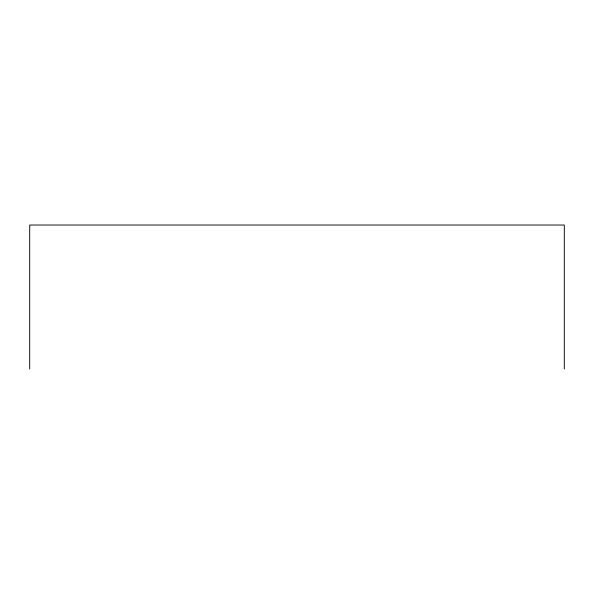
<?xml version="1.0" encoding="UTF-8"?>
<svg xmlns="http://www.w3.org/2000/svg" width="594" height="594" viewBox="0 0 594 594"><rect width="100%" height="100%" fill="white"/><g stroke="black" fill="none" stroke-linecap="round" stroke-linejoin="round"><path stroke-width="0.89" d="M564.3 368.971L564.3 225.029L29.7 225.029L29.7 368.971"/></g></svg>
